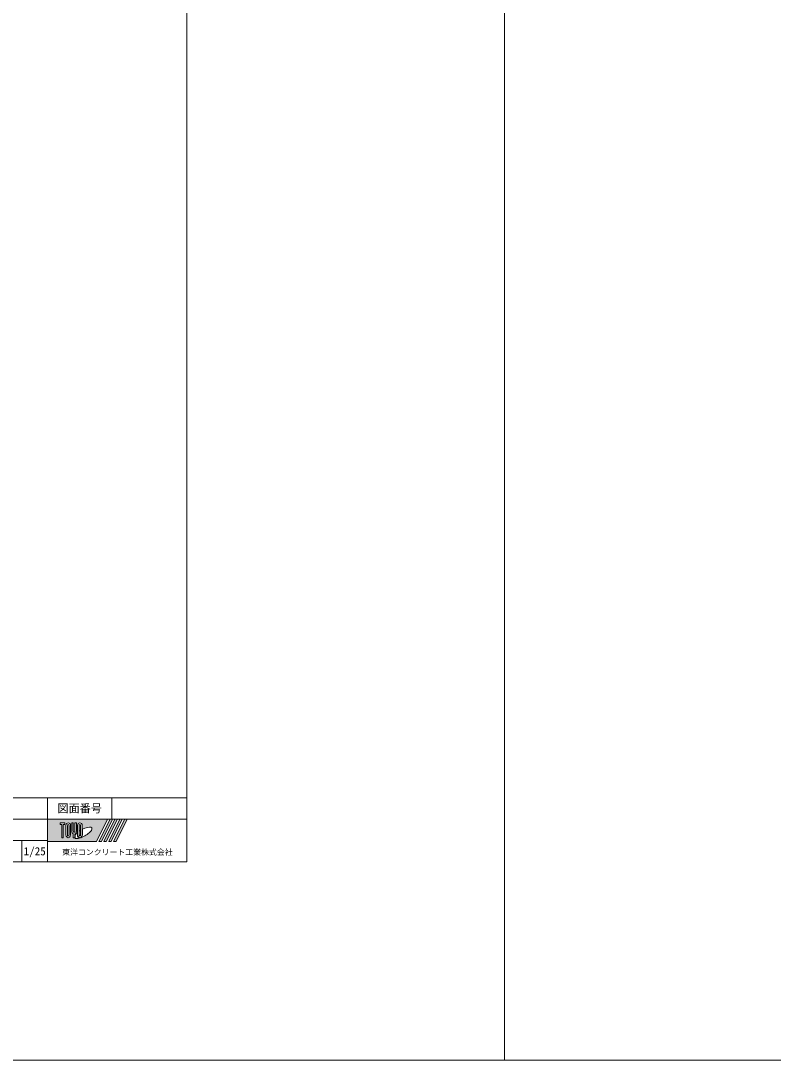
# Model space of a CAD drawing. Units: millimetres at full size; details may follow other scales. Extents: x 80703 to 103503, y 5263 to 15046.
# Drawn here: x 86044 to 89559, y 5263 to 10116 of the extents above; entities that cross this region are included whole.
import ezdxf
from ezdxf.enums import TextEntityAlignment as Align

# ---------------------------------------------------------------- set-up
doc = ezdxf.new("R2010")
doc.units = ezdxf.units.MM
doc.header["$LTSCALE"] = 20
doc.layers.add('枠', color=5, linetype='Continuous', lineweight=5)
doc.styles.add('ＭＳ ゴシック', font='')
doc.styles.get('ＭＳ ゴシック').set_extended_font_data('MS Gothic')

msp = doc.modelspace()

# ---------------------------------------------------------------- hatches: boundary and pattern name
at = {"layer": '枠'}
h = msp.add_hatch(color=7, dxfattribs=at)
h.paths.add_polyline_path([(86169.12, 6388.6), (86169.12, 6284.69), (86397.73, 6284.69), (86449.69, 6388.6)])
edge = h.paths.add_edge_path(flags=16)
edge.add_ellipse((86335.1, 6324.64), major_axis=(40.71, 22.79), ratio=0.3471473, start_angle=-144.31122, end_angle=72.1899, ccw=False)
edge.add_ellipse((86320.03, 6314.8), major_axis=(0, 13.86), ratio=0.8463542, start_angle=-160.70346, end_angle=-90)
edge.add_line((86331.75, 6314.8), (86331.75, 6341.21))
edge = h.paths.add_edge_path(flags=16)
edge.add_ellipse((86320.03, 6358.5), major_axis=(0, 12.79), ratio=0.8463542, start_angle=-90, end_angle=90, ccw=False)
edge.add_line((86330.85, 6358.5), (86330.85, 6314.8))
edge.add_ellipse((86320.03, 6314.8), major_axis=(0, 12.79), ratio=0.8463542, start_angle=90, end_angle=-90, ccw=False)
edge.add_line((86309.2, 6314.8), (86309.2, 6358.5))
edge = h.paths.add_edge_path(flags=16)
edge.add_line((86323.64, 6358.5), (86323.64, 6314.8))
edge.add_ellipse((86320.03, 6314.8), major_axis=(0, 4.26), ratio=0.8463541, start_angle=90, end_angle=-90, ccw=False)
edge.add_line((86316.42, 6314.8), (86316.42, 6358.5))
edge.add_ellipse((86320.03, 6358.5), major_axis=(0, 4.26), ratio=0.8463541, start_angle=-90, end_angle=90, ccw=False)
edge = h.paths.add_edge_path(flags=16)
edge.add_line((86322.73, 6336.16), (86322.73, 6314.8))
edge.add_ellipse((86320.03, 6314.8), major_axis=(0, 3.2), ratio=0.8463541, start_angle=90, end_angle=-90, ccw=False)
edge.add_line((86317.32, 6314.8), (86317.32, 6332.66))
edge.add_ellipse((86335.1, 6324.64), major_axis=(40.71, 22.79), ratio=0.3471473, start_angle=107.79174, end_angle=126.47132, ccw=False)
edge = h.paths.add_edge_path(flags=16)
edge.add_line((86303.79, 6371.28), (86303.79, 6332.12))
edge.add_ellipse((86292.97, 6332.12), major_axis=(0, 12.79), ratio=0.8463542, start_angle=-163.34117, end_angle=-90, ccw=False)
edge.add_line((86296.57, 6320.06), (86296.57, 6302.01))
edge.add_line((86296.57, 6302.01), (86289.36, 6302.01))
edge.add_line((86289.36, 6302.01), (86289.36, 6320.06))
edge.add_ellipse((86292.97, 6332.12), major_axis=(0, 12.79), ratio=0.8463542, start_angle=90, end_angle=163.34117, ccw=False)
edge.add_line((86282.14, 6332.12), (86282.14, 6371.28))
edge.add_line((86282.14, 6371.28), (86289.36, 6371.28))
edge.add_line((86289.36, 6371.28), (86289.36, 6332.12))
edge.add_ellipse((86292.97, 6332.12), major_axis=(0, 4.26), ratio=0.8463541, start_angle=90, end_angle=-90)
edge.add_line((86296.57, 6332.12), (86296.57, 6371.28))
edge.add_line((86296.57, 6371.28), (86303.79, 6371.28))
edge = h.paths.add_edge_path(flags=16)
edge.add_line((86308.3, 6325.83), (86308.3, 6314.8))
edge.add_ellipse((86320.03, 6314.8), major_axis=(0, 13.86), ratio=0.8463542, start_angle=90, end_angle=-171.54427)
edge.add_ellipse((86335.1, 6324.64), major_axis=(40.71, 22.79), ratio=0.3471473, start_angle=-178.64954, end_angle=-148.29244, ccw=False)
edge.add_line((86295.02, 6300.94), (86297.48, 6300.94))
edge.add_line((86297.48, 6300.94), (86297.48, 6314.45))
edge.add_ellipse((86335.1, 6324.64), major_axis=(40.71, 22.79), ratio=0.3471473, start_angle=148.21912, end_angle=165.90812, ccw=False)
edge = h.paths.add_edge_path(flags=16)
edge.add_ellipse((86265.91, 6358.5), major_axis=(0, 12.79), ratio=0.8463542, start_angle=-90, end_angle=90, ccw=False)
edge.add_line((86276.73, 6358.5), (86276.73, 6314.8))
edge.add_ellipse((86265.91, 6314.8), major_axis=(0, 12.79), ratio=0.8463542, start_angle=90, end_angle=-90, ccw=False)
edge.add_line((86255.08, 6314.8), (86255.08, 6358.5))
edge = h.paths.add_edge_path(flags=16)
edge.add_line((86269.51, 6358.5), (86269.51, 6314.8))
edge.add_ellipse((86265.91, 6314.8), major_axis=(0, 4.26), ratio=0.8463541, start_angle=90, end_angle=-90, ccw=False)
edge.add_line((86262.3, 6314.8), (86262.3, 6358.5))
edge.add_ellipse((86265.91, 6358.5), major_axis=(0, 4.26), ratio=0.8463541, start_angle=-90, end_angle=90, ccw=False)
h.paths.add_polyline_path([(86249.67, 6371.28), (86249.67, 6362.76), (86242.45, 6362.76), (86242.45, 6302.01), (86235.24, 6302.01), (86235.24, 6362.76), (86228.02, 6362.76), (86228.02, 6371.28)], flags=16)
for points in [[(86409.16, 6284.69), (86420.59, 6284.69), (86472.55, 6388.6), (86461.12, 6388.6)], [(86495.41, 6388.6), (86483.98, 6388.6), (86432.02, 6284.69), (86443.46, 6284.69)], [(86518.27, 6388.6), (86506.84, 6388.6), (86454.89, 6284.69), (86466.32, 6284.69)], [(86541.14, 6388.6), (86529.71, 6388.6), (86477.75, 6284.69), (86489.18, 6284.69)]]:
    msp.add_hatch(color=7, dxfattribs=at).paths.add_polyline_path(points)

# ---------------------------------------------------------------- linework, layer by layer
at = {"layer": '枠', "lineweight": 20}
for p, q in [((88303.12, 15046.2), (88303.12, 5263.01)), ((86819.12, 6188.6), (86819.12, 12908.6)), ((86819.12, 6488.6), (84919.14, 6488.6)), ((86169.14, 6188.6), (86169.14, 6488.6)), ((86469.14, 6388.6), (86469.14, 6488.6)), ((86819.12, 6388.6), (84919.14, 6388.6)), ((86169.14, 6288.6), (84919.14, 6288.6)), ((86049.14, 6188.6), (86049.14, 6288.6)), ((86819.12, 6188.6), (82187.12, 6188.6)), ((80703.12, 5263.01), (88303.12, 5263.01)), ((88303.12, 5263.01), (95903.12, 5263.01))]:
    msp.add_line(p, q, dxfattribs=at)
at = {"layer": '枠'}
for p, q in [((86169.12, 6388.6), (86169.12, 6284.69)), ((86169.12, 6388.6), (86449.69, 6388.6)), ((86169.14, 6388.6), (86493.14, 6388.6)), ((86169.14, 6388.6), (86169.14, 6268.6)), ((86228.02, 6371.28), (86228.02, 6362.76)), ((86228.02, 6371.28), (86249.67, 6371.28)), ((86235.24, 6362.76), (86228.02, 6362.76)), ((86235.24, 6362.76), (86235.24, 6302.01)), ((86242.45, 6362.76), (86242.45, 6302.01)), ((86249.67, 6362.76), (86242.45, 6362.76)), ((86249.67, 6371.28), (86249.67, 6362.76)), ((86255.08, 6358.5), (86255.08, 6314.8)), ((86262.3, 6314.8), (86262.3, 6358.5)), ((86269.51, 6358.5), (86269.51, 6314.8)), ((86276.73, 6314.8), (86276.73, 6358.5)), ((86282.14, 6332.12), (86282.14, 6371.28)), ((86282.14, 6371.28), (86289.36, 6371.28)), ((86289.36, 6371.28), (86289.36, 6332.12)), ((86296.57, 6332.12), (86296.57, 6371.28)), ((86296.57, 6371.28), (86303.79, 6371.28)), ((86303.79, 6371.28), (86303.79, 6332.12)), ((86309.2, 6358.5), (86309.2, 6314.8)), ((86316.42, 6314.8), (86316.42, 6358.5)), ((86323.64, 6358.5), (86323.64, 6314.8)), ((86330.85, 6314.8), (86330.85, 6358.5)), ((86449.69, 6388.6), (86397.73, 6284.69)), ((86461.12, 6388.6), (86409.16, 6284.69)), ((86472.55, 6388.6), (86420.59, 6284.69)), ((86483.98, 6388.6), (86432.02, 6284.69)), ((86495.41, 6388.6), (86443.46, 6284.69)), ((86506.84, 6388.6), (86454.89, 6284.69)), ((86461.12, 6388.6), (86472.55, 6388.6)), ((86518.27, 6388.6), (86466.32, 6284.69)), ((86529.71, 6388.6), (86477.75, 6284.69)), ((86483.98, 6388.6), (86495.41, 6388.6)), ((86541.14, 6388.6), (86489.18, 6284.69)), ((86506.34, 6388.6), (86519.54, 6388.6)), ((86506.84, 6388.6), (86518.27, 6388.6)), ((86529.71, 6388.6), (86541.14, 6388.6)), ((86532.74, 6388.6), (86545.94, 6388.6)), ((86559.14, 6388.6), (86572.34, 6388.6)), ((86585.54, 6388.6), (86598.74, 6388.6)), ((86289.36, 6320.06), (86289.36, 6302.01)), ((86296.57, 6320.06), (86296.57, 6302.01)), ((86297.48, 6314.45), (86297.48, 6300.94)), ((86308.3, 6325.83), (86308.3, 6314.8)), ((86317.32, 6314.8), (86317.32, 6332.66)), ((86322.73, 6336.16), (86322.73, 6314.8)), ((86331.75, 6314.8), (86331.75, 6341.21)), ((86169.12, 6284.69), (86397.73, 6284.69)), ((86242.45, 6302.01), (86235.24, 6302.01)), ((86296.57, 6302.01), (86289.36, 6302.01)), ((86295.02, 6300.94), (86297.48, 6300.94)), ((86409.16, 6284.69), (86420.59, 6284.69)), ((86432.02, 6284.69), (86443.46, 6284.69)), ((86454.89, 6284.69), (86466.32, 6284.69)), ((86477.75, 6284.69), (86489.18, 6284.69))]:
    msp.add_line(p, q, dxfattribs=at)
for centre, major_axis, ratio, start_param, end_param in [((86265.91, 6358.5), (0, 12.79), 0.846354, 4.712389, 7.8539816), ((86265.91, 6358.5), (0, 4.26), 0.846354, 4.712389, 7.8539816), ((86320.03, 6358.5), (0, 12.79), 0.846354, 4.712389, 7.8539816), ((86320.03, 6358.5), (0, 4.26), 0.846354, 4.712389, 7.8539816), ((86265.91, 6314.8), (0, 12.79), 0.846354, 1.5707963, 4.712389), ((86265.91, 6314.8), (0, 4.26), 0.846354, 1.5707963, 4.712389), ((86292.97, 6332.12), (0, 12.79), 0.846354, 1.5707963, 2.8017557), ((86292.97, 6332.12), (0, 4.26), 0.846354, 1.5707963, 4.712389), ((86292.97, 6332.12), (0, 12.79), 0.846354, 3.4814296, 4.712389), ((86335.1, 6324.64), (40.71, 22.79), 0.347147, 2.0815197, 2.5155126), ((86320.03, 6314.8), (0, 13.86), 0.846354, 1.5707963, 3.3154679), ((86320.03, 6314.8), (0, 12.79), 0.846354, 1.5707963, 4.712389), ((86320.03, 6314.8), (0, 4.26), 0.846354, 1.5707963, 4.712389), ((86335.1, 6324.64), (40.71, 22.79), 0.347147, 1.6817405, 1.8219833), ((86320.03, 6314.8), (0, 3.2), 0.846354, 1.5707963, 4.712389), ((86335.1, 6324.64), (40.71, 22.79), 0.347147, 4.2621853, 7.7429163), ((86320.03, 6314.8), (0, 13.86), 0.846354, 3.5338438, 4.712389), ((86335.1, 6324.64), (40.71, 22.79), 0.347147, 3.2093975, 4.2004451)]:
    msp.add_ellipse(centre, major_axis=major_axis, ratio=ratio, start_param=start_param, end_param=end_param, dxfattribs=at)

# ---------------------------------------------------------------- texts
at = {"layer": '枠', "color": 7, "style": 'ＭＳ ゴシック'}
for s, height, p in [('図面番号', 37.98, (86319.14, 6438.6)), ('1/25', 37.98, (86109.14, 6238.6)), ('東洋コンクリート工業株式会社', 26.31, (86495.44, 6234.16))]:
    msp.add_text(s, height=height, dxfattribs=at).set_placement(p, align=Align.MIDDLE_CENTER)

doc.saveas('drawing.dxf')
